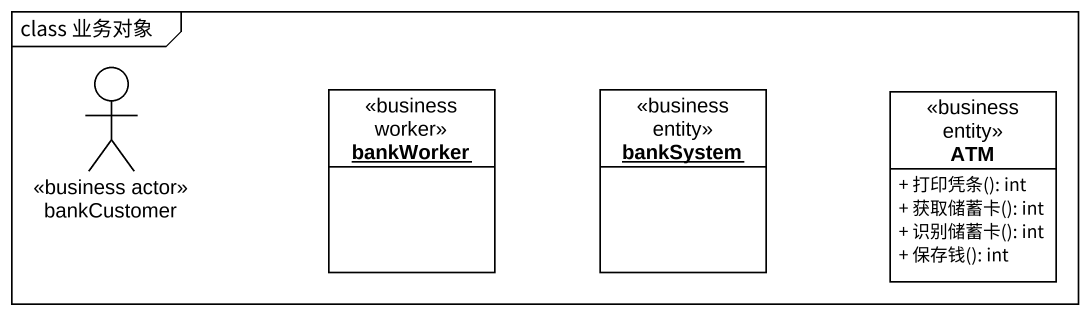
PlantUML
@startuml
mainframe class 业务对象
allowmixing
hide circle
hide empty members
skinparam classAttributeIconSize 0
actor bankCustomer <<business actor>>
object bankWorker <<business worker>>
object bankSystem <<business entity>>
class ATM <<business entity>> {
  + 打印凭条(): int
  + 获取储蓄卡(): int
  + 识别储蓄卡(): int
  + 保存钱(): int
}
@enduml
